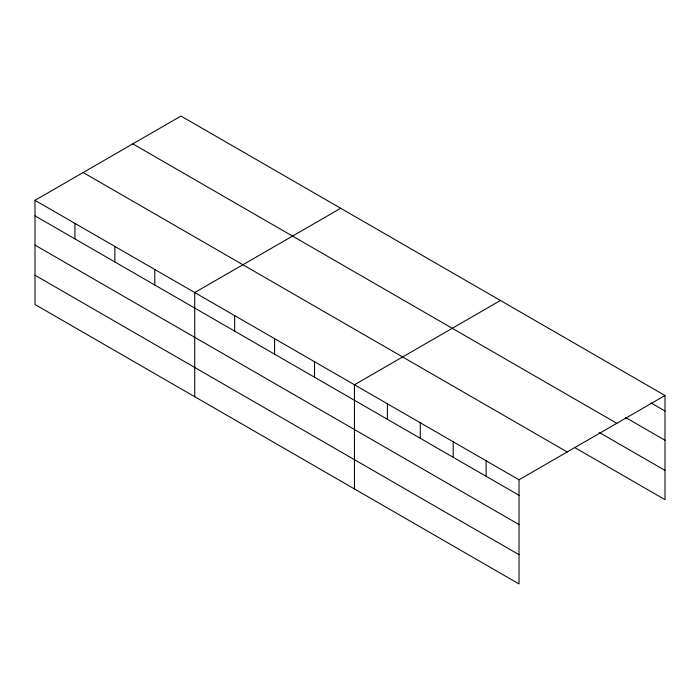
<?xml version="1.0" encoding="UTF-8"?>
<svg xmlns="http://www.w3.org/2000/svg" width="700" height="700" viewBox="0 0 700 700"><rect width="100%" height="100%" fill="white"/><g stroke="black" fill="none" stroke-linecap="round" stroke-linejoin="round"><path stroke-width="1.05" d="M35 200.331L519.024 479.78L519.024 583.949L35 304.5L35 200.331L180.976 116.051L665 395.5L665 499.669L574.726 447.545M340.707 208.276L194.731 292.547L194.731 396.716M500.43 300.493L354.454 384.773L354.454 488.933M519.024 479.78L665 395.5M650.895 402.868L665 411.014M625.503 417.471L665 440.274M132.808 143.867L616.831 423.316M599.174 432.408L665 470.409M83.169 172.524L567.192 451.972M35 215.845L519.024 495.294M35 245.105L519.024 524.554M35 275.24L519.024 554.689M486.106 460.775L486.106 476.298M453.198 441.779L453.198 457.293M420.28 422.774L420.28 438.287M387.371 403.769L387.371 419.283M314.519 361.716L314.519 377.23M274.592 338.66L274.592 354.174M234.657 315.604L234.657 331.118M154.796 269.5L154.796 285.014M114.861 246.444L114.861 261.957M74.935 223.388L74.935 238.901"/></g></svg>
